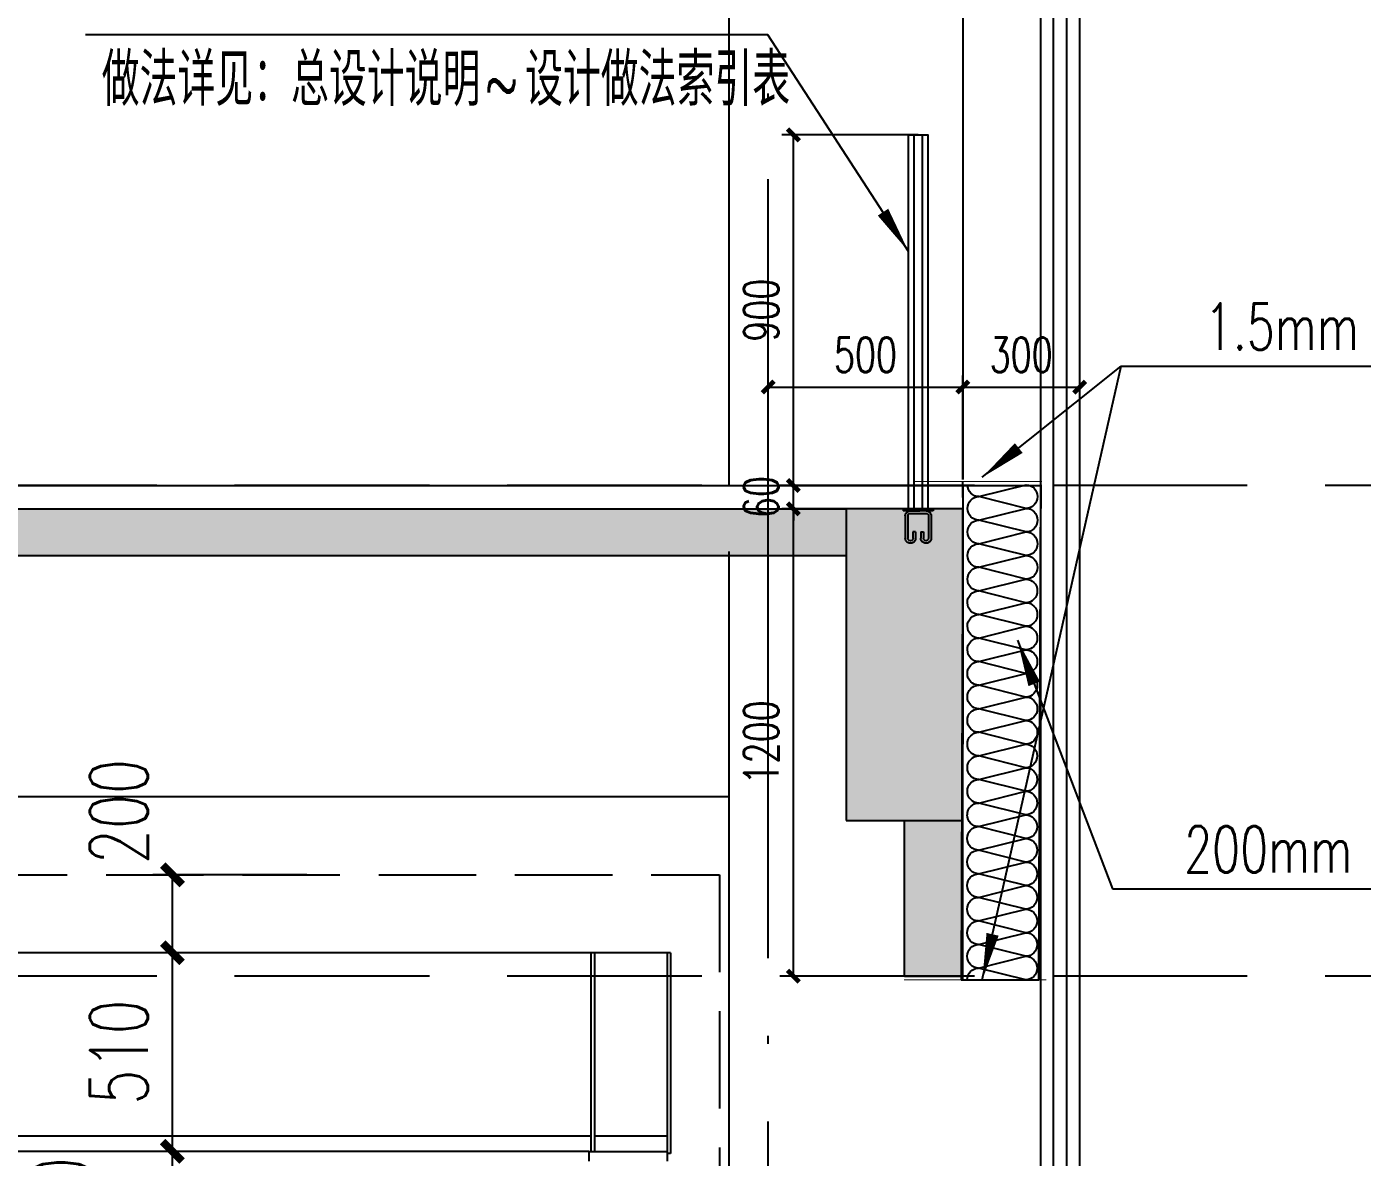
# Model space of a CAD drawing. Extents: x -1899985 to -450366, y 556196 to 2151267.
# Drawn here: x -1656414 to -1652985, y 574032 to 576935 of the extents above; entities that cross this region are included whole.
import ezdxf

# ---------------------------------------------------------------- set-up
doc = ezdxf.new("R2010")
doc.units = 0
doc.header["$LTSCALE"] = 1000
doc.header["$MEASUREMENT"] = 0
for name, pattern in [('__DASH', [0.35, 0.25, -0.1]), ('DASH', [0.35, 0.25, -0.1]), ('DOTE', [2.42, 2, -0.2, 0.02, -0.2])]:
    doc.linetypes.add(name, pattern=pattern)
doc.layers.get('Defpoints').update_dxf_attribs({"color": 210})
for name, color, linetype in [('20立剖面图及门窗表$0$A-HRAIL', 173, 'Continuous'), ('20立剖面图及门窗表$0$A-LIN-V', 9, 'Continuous'), ('20立剖面图及门窗表$0$A-WINDOW', 140, 'Continuous'), ('20立剖面图及门窗表$0$立面栏杆', 167, 'Continuous'), ('A-AXIS-DOTE', 14, 'DOTE'), ('A-AXIS-DP', 126, 'Continuous'), ('A-LIN-V', 9, 'Continuous'), ('A-SFCE', 30, 'Continuous'), ('AS-COLN', 6, 'Continuous'), ('COLUMN', 9, 'Continuous'), ('DIM_LEAD', 3, 'Continuous'), ('FHSGH10105-主梁-01', 7, 'Continuous'), ('FHSGH10105-主梁-02', 7, 'Continuous'), ('FHSGH10105-主梁-04', 7, 'Continuous'), ('FHSGH10105-主梁-06', 7, 'Continuous'), ('PUB_HATCH', 8, 'Continuous'), ('PUB_TEXT', 7, 'Continuous'), ('建-尺寸', 3, 'Continuous'), ('连接板', 7, 'Continuous')]:
    doc.layers.add(name, color=color, linetype=linetype)
doc.styles.add('_TCH_DIM', font='SIMPLEX', dxfattribs={"bigfont": 'GBCBIG'})
doc.styles.add('_TCH_DIM_T3', font='SIMPLEX', dxfattribs={"width": 0.705882, "bigfont": 'GBCBIG'})
doc.styles.add('A-DIM_T3', font='SIMPLEX', dxfattribs={"width": 0.705882, "bigfont": 'GBCBIG'})
doc.dimstyles.new('_TCH_ARCH&&30', dxfattribs={"dimtxt": 89.25, "dimasz": 30, "dimexe": 30, "dimexo": 30, "dimgap": 37.875, "dimtad": 1, "dimdec": 0, "dimzin": 0, "dimdsep": 46, "dimtxsty": '_TCH_DIM_T3', "dimblk": 'ARCHTICK', "dimcen": 0.09, "dimclrt": 7, "dimazin": 2, "dimtfac": 1, "dimtdec": 0, "dimtix": 1, "dimtmove": 2, "dimatfit": 3, "dimfxl": 0, "dimtolj": 1, "dimtzin": 0, "dimarcsym": 0})
doc.dimstyles.new('A-DIM&&50', dxfattribs={"dimtxt": 148.75, "dimasz": 50, "dimexe": 50, "dimexo": 50, "dimgap": 63.125, "dimtad": 1, "dimdec": 0, "dimzin": 0, "dimdsep": 46, "dimtxsty": 'A-DIM_T3', "dimblk": 'ARCHTICK', "dimcen": 0.09, "dimclrt": 7, "dimazin": 2, "dimtfac": 1, "dimtdec": 0, "dimtix": 1, "dimtmove": 2, "dimatfit": 3, "dimfxl": 0, "dimtolj": 1, "dimtzin": 0, "dimarcsym": 0})

# ---------------------------------------------------------------- blocks, each defined once
blk = doc.blocks.new('_ArchTick')
at = {"color": 0, "linetype": 'ByBlock', "const_width": 0.4}
blk.add_lwpolyline([(-0.5, -0.5), (0.5, 0.5)], dxfattribs=at)
blk = doc.blocks.new('*D501')
at = {"layer": 'Defpoints', "color": 0}
for p in [(-1628054.6, 574082.5), (-1627659.4, 574082.5), (-1627659.4, 573832.5)]:
    blk.add_point(p, dxfattribs=at)
at = {"layer": '建-尺寸', "color": 0, "lineweight": -2}
for p, q in [((-1627709.4, 574082.5), (-1628104.6, 574082.5)), ((-1628054.6, 573832.5), (-1628054.6, 574082.5)), ((-1627709.4, 573832.5), (-1628104.6, 573832.5))]:
    blk.add_line(p, q, dxfattribs=at)
at = {"layer": '建-尺寸', "color": 0, "lineweight": -2, "xscale": 50, "yscale": 50, "zscale": 50}
for p, rotation in [((-1628054.6, 574082.5), 90), ((-1628054.6, 573832.5), 270)]:
    blk.add_blockref('_ArchTick', p, dxfattribs=dict(at, rotation=rotation))
at = {"layer": '建-尺寸', "color": 7, "insert": (-1628340.9, 573932.5), "char_height": 148.75, "attachment_point": 5, "rotation": 90, "style": 'A-DIM_T3'}
blk.add_mtext('\\A1;250', dxfattribs=at)
blk = doc.blocks.new('*D502')
at = {"layer": 'Defpoints', "color": 0}
for p in [(-1628054.6, 574592.5), (-1627659.4, 574592.5), (-1627659.4, 574082.5)]:
    blk.add_point(p, dxfattribs=at)
at = {"layer": '建-尺寸', "color": 0, "lineweight": -2}
for p, q in [((-1627709.4, 574592.5), (-1628104.6, 574592.5)), ((-1628054.6, 574082.5), (-1628054.6, 574592.5)), ((-1627709.4, 574082.5), (-1628104.6, 574082.5))]:
    blk.add_line(p, q, dxfattribs=at)
at = {"layer": '建-尺寸', "color": 0, "lineweight": -2, "xscale": 50, "yscale": 50, "zscale": 50}
for p, rotation in [((-1628054.6, 574592.5), 90), ((-1628054.6, 574082.5), 270)]:
    blk.add_blockref('_ArchTick', p, dxfattribs=dict(at, rotation=rotation))
at = {"layer": '建-尺寸', "color": 7, "insert": (-1628192.1, 574337.5), "char_height": 148.75, "attachment_point": 5, "rotation": 90, "style": 'A-DIM_T3'}
blk.add_mtext('\\A1;510', dxfattribs=at)
blk = doc.blocks.new('*D503')
at = {"layer": 'Defpoints', "color": 0}
for p in [(-1628054.6, 574792.5), (-1627659.4, 574792.5), (-1627659.4, 574592.5)]:
    blk.add_point(p, dxfattribs=at)
at = {"layer": '建-尺寸', "color": 0, "lineweight": -2}
for p, q in [((-1627709.4, 574792.5), (-1628104.6, 574792.5)), ((-1628054.6, 574592.5), (-1628054.6, 574792.5)), ((-1627709.4, 574592.5), (-1628104.6, 574592.5))]:
    blk.add_line(p, q, dxfattribs=at)
at = {"layer": '建-尺寸', "color": 0, "lineweight": -2, "xscale": 50, "yscale": 50, "zscale": 50}
for p, rotation in [((-1628054.6, 574792.5), 90), ((-1628054.6, 574592.5), 270)]:
    blk.add_blockref('_ArchTick', p, dxfattribs=dict(at, rotation=rotation))
at = {"layer": '建-尺寸', "color": 7, "insert": (-1628192.1, 574955), "char_height": 148.75, "attachment_point": 5, "rotation": 90, "style": 'A-DIM_T3'}
blk.add_mtext('\\A1;200', dxfattribs=at)
blk = doc.blocks.new('20立剖面图及门窗表$0$A$C685418A6')
at = {"layer": '20立剖面图及门窗表$0$立面栏杆'}
for p, q in [((0, 88.5), (76.6, 88.5)), ((0, 88.5), (0, 83.5)), ((76.6, 83.5), (0, 83.5)), ((4.9, 70.2), (4.9, 13.3)), ((11.6, 70.2), (11.6, 13.3)), ((18.3, 83.5), (42.1, 83.5)), ((18.3, 76.8), (58.3, 76.8)), ((64.9, 70.2), (64.9, 13.3)), ((71.6, 70.2), (71.6, 13.3)), ((76.6, 88.5), (76.6, 83.5)), ((24.9, 29.1), (24.9, 13.3)), ((31.6, 29.1), (24.9, 29.1)), ((31.6, 29.1), (31.6, 13.3)), ((44.9, 29.1), (44.9, 13.3)), ((44.9, 29.1), (51.6, 29.1)), ((51.6, 29.1), (51.6, 13.3))]:
    blk.add_line(p, q, dxfattribs=at)
at = {"layer": '20立剖面图及门窗表$0$立面栏杆', "extrusion": (0, 0, -1)}
for centre, major_axis, start_param, end_param in [((18.3, 70.2), (13.3, 0.2), 3.155544, 4.72634), ((18.3, 70.2), (4.71, 4.71), 3.926991, 5.497787), ((58.3, 70.2), (13.3, 0), -1.567074, 0.003723), ((58.3, 70.2), (-4.71, 4.71), 0.785398, 2.356194), ((18.3, 13.3), (9.43, 9.43), 0.785398, 3.926991), ((18.3, 13.3), (-4.71, 4.71), 2.356194, 5.497787), ((58.3, 13.3), (-9.43, 9.43), 2.356194, 5.497787), ((58.3, 13.3), (-4.71, 4.71), 2.356194, 5.497787)]:
    blk.add_ellipse(centre, major_axis=major_axis, ratio=1, start_param=start_param, end_param=end_param, dxfattribs=at)
blk = doc.blocks.new('20立剖面图及门窗表$0$w4e24333333')
at = {"layer": '20立剖面图及门窗表$0$A-HRAIL'}
for points in [[(-198091.6, 12654), (-198091.6, 13614), (-198141.6, 13614), (-198141.6, 12654)], [(-198106.6, 12654), (-198106.6, 13614), (-198126.6, 13614), (-198126.6, 12654)]]:
    blk.add_lwpolyline(points, close=True, dxfattribs=at)
at = {"layer": '20立剖面图及门窗表$0$A-HRAIL', "xscale": -1}
blk.add_blockref('20立剖面图及门窗表$0$A$C685418A6', (-198078.3, 12565.5), dxfattribs=at)
blk = doc.blocks.new('*D372')
at = {"layer": 'A-AXIS-DP', "color": 0, "lineweight": -2}
for p, q in [((-1654125.5, 576657.5), (-1654475.5, 576657.5)), ((-1654445.5, 575757.5), (-1654445.5, 576657.5)), ((-1654125.5, 575757.5), (-1654475.5, 575757.5))]:
    blk.add_line(p, q, dxfattribs=at)
at = {"layer": 'Defpoints', "color": 0}
for p in [(-1654445.5, 576657.5), (-1654095.5, 576657.5), (-1654095.5, 575757.5)]:
    blk.add_point(p, dxfattribs=at)
at = {"layer": 'A-AXIS-DP', "color": 0, "lineweight": -2, "xscale": 30, "yscale": 30, "zscale": 30}
for p, rotation in [((-1654445.5, 576657.5), 90), ((-1654445.5, 575757.5), 270)]:
    blk.add_blockref('_ArchTick', p, dxfattribs=dict(at, rotation=rotation))
at = {"layer": 'A-AXIS-DP', "color": 7, "insert": (-1654528, 576207.5), "char_height": 89.25, "attachment_point": 5, "rotation": 90, "style": '_TCH_DIM_T3'}
blk.add_mtext('\\A1;900', dxfattribs=at)
blk = doc.blocks.new('*D373')
at = {"layer": 'A-AXIS-DP', "color": 0, "lineweight": -2}
for p, q in [((-1654445.5, 575757.5), (-1654445.5, 575787.5)), ((-1654125.5, 575757.5), (-1654475.5, 575757.5)), ((-1654445.5, 575697.5), (-1654445.5, 575757.5)), ((-1654125.5, 575697.5), (-1654475.5, 575697.5)), ((-1654445.5, 575697.5), (-1654445.5, 575667.5))]:
    blk.add_line(p, q, dxfattribs=at)
at = {"layer": 'Defpoints', "color": 0}
for p in [(-1654445.5, 575757.5), (-1654095.5, 575757.5), (-1654095.5, 575697.5)]:
    blk.add_point(p, dxfattribs=at)
at = {"layer": 'A-AXIS-DP', "color": 0, "lineweight": -2, "xscale": 30, "yscale": 30, "zscale": 30}
for p, rotation in [((-1654445.5, 575757.5), 270), ((-1654445.5, 575697.5), 90)]:
    blk.add_blockref('_ArchTick', p, dxfattribs=dict(at, rotation=rotation))
at = {"layer": 'A-AXIS-DP', "color": 7, "insert": (-1654528, 575727.5), "char_height": 89.25, "attachment_point": 5, "rotation": 90, "style": '_TCH_DIM_T3'}
blk.add_mtext('\\A1;60', dxfattribs=at)
blk = doc.blocks.new('*D374')
at = {"layer": 'A-AXIS-DP', "color": 0, "lineweight": -2}
for p, q in [((-1654125.5, 575697.5), (-1654475.5, 575697.5)), ((-1654445.5, 574497.5), (-1654445.5, 575697.5)), ((-1654125.5, 574497.5), (-1654475.5, 574497.5))]:
    blk.add_line(p, q, dxfattribs=at)
at = {"layer": 'Defpoints', "color": 0}
for p in [(-1654445.5, 575697.5), (-1654095.5, 575697.5), (-1654095.5, 574497.5)]:
    blk.add_point(p, dxfattribs=at)
at = {"layer": 'A-AXIS-DP', "color": 0, "lineweight": -2, "xscale": 30, "yscale": 30, "zscale": 30}
for p, rotation in [((-1654445.5, 575697.5), 90), ((-1654445.5, 574497.5), 270)]:
    blk.add_blockref('_ArchTick', p, dxfattribs=dict(at, rotation=rotation))
at = {"layer": 'A-AXIS-DP', "color": 7, "insert": (-1654528, 575097.5), "char_height": 89.25, "attachment_point": 5, "rotation": 90, "style": '_TCH_DIM_T3'}
blk.add_mtext('\\A1;1200', dxfattribs=at)
blk = doc.blocks.new('*D407')
at = {"layer": 'A-AXIS-DP', "color": 0, "lineweight": -2}
for p, q in [((-1654510.4, 575772.5), (-1654510.4, 576040.2)), ((-1654510.4, 576010.2), (-1654010.4, 576010.2)), ((-1654010.4, 575772.5), (-1654010.4, 576040.2))]:
    blk.add_line(p, q, dxfattribs=at)
at = {"layer": 'Defpoints', "color": 0}
for p in [(-1654010.4, 576010.2), (-1654510.4, 575742.5), (-1654010.4, 575742.5)]:
    blk.add_point(p, dxfattribs=at)
at = {"layer": 'A-AXIS-DP', "color": 0, "lineweight": -2, "xscale": 30, "yscale": 30, "zscale": 30, "rotation": 180}
blk.add_blockref('_ArchTick', (-1654510.4, 576010.2), dxfattribs=at)
at = {"layer": 'A-AXIS-DP', "color": 0, "lineweight": -2, "xscale": 30, "yscale": 30, "zscale": 30}
blk.add_blockref('_ArchTick', (-1654010.4, 576010.2), dxfattribs=at)
at = {"layer": 'A-AXIS-DP', "color": 7, "insert": (-1654260.4, 576092.7), "char_height": 89.25, "attachment_point": 5, "style": '_TCH_DIM_T3'}
blk.add_mtext('\\A1;500', dxfattribs=at)
blk = doc.blocks.new('*D408')
at = {"layer": 'A-AXIS-DP', "color": 0, "lineweight": -2}
for p, q in [((-1654010.4, 575772.5), (-1654010.4, 576040.2)), ((-1654010.4, 576010.2), (-1653710.4, 576010.2)), ((-1653710.4, 575772.5), (-1653710.4, 576040.2))]:
    blk.add_line(p, q, dxfattribs=at)
at = {"layer": 'Defpoints', "color": 0}
for p in [(-1653710.4, 576010.2), (-1654010.4, 575742.5), (-1653710.4, 575742.5)]:
    blk.add_point(p, dxfattribs=at)
at = {"layer": 'A-AXIS-DP', "color": 0, "lineweight": -2, "xscale": 30, "yscale": 30, "zscale": 30, "rotation": 180}
blk.add_blockref('_ArchTick', (-1654010.4, 576010.2), dxfattribs=at)
at = {"layer": 'A-AXIS-DP', "color": 0, "lineweight": -2, "xscale": 30, "yscale": 30, "zscale": 30}
blk.add_blockref('_ArchTick', (-1653710.4, 576010.2), dxfattribs=at)
at = {"layer": 'A-AXIS-DP', "color": 7, "insert": (-1653860.4, 576092.7), "char_height": 89.25, "attachment_point": 5, "style": '_TCH_DIM_T3'}
blk.add_mtext('\\A1;300', dxfattribs=at)
blk = doc.blocks.new('_FZH')
blk.add_lwpolyline([(-0.5, -0.5), (0.5, -0.5), (0.5, 0.5), (-0.5, 0.5)], close=True)
at = {"layer": 'PUB_HATCH'}
blk.add_solid([(-0.5, -0.5), (0.5, -0.5), (-0.5, 0.5), (0.5, 0.5)], dxfattribs=at)
blk = doc.blocks.new('$LinePat$岩棉板')
at = {"color": 0}
for p, q in [((0, -17), (12, -67)), ((12, -67), (24, -17))]:
    blk.add_line(p, q, dxfattribs=at)
for points in [[(24, -1.5), (0, -1.5)], [(24, -84), (0, -84)]]:
    blk.add_lwpolyline(points)
for centre, start, end in [((12, -17), 0, 180), ((0, -67), 270, 0), ((24, -67), 180, 270)]:
    blk.add_arc(centre, 12, start, end, dxfattribs=at)
blk = doc.blocks.new('5555rrrrrrrrrrr')
at = {"color": 6, "linetype": 'DASH'}
blk.add_lwpolyline([(-1626650, 568562.5), (-1636625, 568562.5), (-1636625, 574792.5), (-1626650, 574792.5)], close=True, dxfattribs=at)
at = {"layer": 'FHSGH10105-主梁-01', "color": 7, "linetype": 'Continuous'}
for p, q in [((-1626784.3, 574592.5), (-1626784.3, 574234.5)), ((-1626775.3, 574592.5), (-1626775.3, 574234.5)), ((-1626784.3, 574234.5), (-1626784.3, 574077.4)), ((-1626775.3, 574234.5), (-1626775.3, 574077.4)), ((-1626775.3, 574077.4), (-1626784.3, 574077.4))]:
    blk.add_line(p, q, dxfattribs=at)
at = {"layer": 'FHSGH10105-主梁-02', "color": 7, "linetype": 'Continuous'}
for p, q in [((-1626979, 574234.9), (-1626979, 574592.5)), ((-1626970, 574234.9), (-1626970, 574592.5)), ((-1626979, 574082.5), (-1626979, 574234.9)), ((-1626970, 574082.5), (-1626970, 574234.9)), ((-1626979, 574082.5), (-1626970, 574082.5))]:
    blk.add_line(p, q, dxfattribs=at)
at = {"layer": 'FHSGH10105-主梁-04', "color": 7, "linetype": 'Continuous'}
blk.add_line((-1626775.3, 574592.5), (-1636490.7, 574592.5), dxfattribs=at)
at = {"layer": 'FHSGH10105-主梁-06', "color": 7, "linetype": 'Continuous'}
for p, q in [((-1626979, 574121.8), (-1636296, 574121.8)), ((-1626784.3, 574121.8), (-1626970, 574121.8)), ((-1626985.7, 574082.5), (-1636289.3, 574082.5))]:
    blk.add_line(p, q, dxfattribs=at)
at = {"layer": '连接板', "color": 7, "linetype": 'Continuous'}
for p, q in [((-1626985.7, 574082.5), (-1626784.3, 574082.5)), ((-1626985.7, 574082.5), (-1626985.7, 574057.3)), ((-1626784.3, 574082.5), (-1626784.3, 574057.3))]:
    blk.add_line(p, q, dxfattribs=at)
at = {"layer": '建-尺寸'}
for base, p1, p2, picture, middle in [((-1628054.6, 574792.5), (-1627659.4, 574592.5), (-1627659.4, 574792.5), '*D503', (-1628192.1, 574955)), ((-1628054.6, 574082.5), (-1627659.4, 573832.5), (-1627659.4, 574082.5), '*D501', (-1628340.9, 573932.5))]:
    dim = blk.add_linear_dim(base=base, p1=p1, p2=p2, angle=90, dimstyle='A-DIM&&50', dxfattribs=at)
    dim.commit()
    dim.dimension.update_dxf_attribs({"geometry": picture, "text_midpoint": middle, "dimtype": 161})
dim = blk.add_aligned_dim(p1=(-1627659.4, 574082.5), p2=(-1627659.4, 574592.5), distance=395.2, dimstyle='A-DIM&&50', dxfattribs=at)
dim.commit()
dim.dimension.update_dxf_attribs({"geometry": '*D502', "text_midpoint": (-1628192.1, 574337.5)})

msp = doc.modelspace()

# ---------------------------------------------------------------- hatches: boundary and pattern name
at = {"layer": 'PUB_HATCH'}
for points in [[(-1654310.4, 575577.5), (-1654310.4, 575697.5), (-1664610.4, 575697.5), (-1664610.4, 575577.5)], [(-1654010.4, 574497.5), (-1654010.4, 574897.5), (-1654160.4, 574897.5), (-1654160.4, 574497.5)]]:
    msp.add_hatch(color=256, dxfattribs=at).paths.add_polyline_path(points)

# ---------------------------------------------------------------- linework, layer by layer
at = {"layer": '20立剖面图及门窗表$0$A-LIN-V', "const_width": 3}
for points in [[(-1654138.5, 575767.5), (-1653807.2, 575767.5)], [(-1654161.8, 574487.8), (-1653796, 574487.8)]]:
    msp.add_lwpolyline(points, dxfattribs=at)
at = {"layer": '20立剖面图及门窗表$0$A-WINDOW'}
for p, q in [((-1653777.4, 568257.5), (-1653777.4, 582696.3)), ((-1653743.4, 568257.5), (-1653743.4, 582702)), ((-1653710.4, 568257.5), (-1653710.4, 582707.5)), ((-1653810.4, 568257.5), (-1653810.4, 582690.8))]:
    msp.add_line(p, q, dxfattribs=at)
at = {"layer": 'A-AXIS-DOTE'}
msp.add_line((-1654510.4, 562443.9), (-1654510.4, 585146), dxfattribs=at)
at = {"layer": 'A-AXIS-DOTE', "linetype": '__DASH', "ltscale": 2}
for p, q in [((-1647680.2, 575757.5), (-1670280, 575757.5)), ((-1647680.2, 574497.5), (-1670280, 574497.5))]:
    msp.add_line(p, q, dxfattribs=at)
at = {"layer": 'A-LIN-V'}
msp.add_line((-1654010.4, 580007.5), (-1654010.4, 575772.5), dxfattribs=at)
msp.add_lwpolyline([(-1654014.9, 574487.8), (-1653814.9, 574487.8), (-1653810.4, 575756.5), (-1654010.4, 575756.5)], close=True, dxfattribs=at)
msp.add_lwpolyline([(-1654610.4, 574957.5), (-1664610.4, 574957.5)], dxfattribs=at)
at = {"layer": 'A-SFCE'}
for p, q in [((-1669410.4, 575757.5), (-1654010.4, 575757.5)), ((-1654010.4, 575726.5), (-1654010.4, 575767.5))]:
    msp.add_line(p, q, dxfattribs=at)
at = {"layer": 'AS-COLN'}
for p, q in [((-1664610.4, 575697.5), (-1654310.4, 575697.5)), ((-1664610.4, 575577.5), (-1654310.4, 575577.5)), ((-1654160.4, 574497.5), (-1654160.4, 574897.5)), ((-1654010.4, 574497.5), (-1654010.4, 574897.5)), ((-1654160.4, 574497.5), (-1654010.4, 574497.5))]:
    msp.add_line(p, q, dxfattribs=at)
at = {"layer": 'COLUMN'}
for p, q in [((-1654610.4, 575757.5), (-1654610.4, 580757.5)), ((-1654610.4, 568257.5), (-1654610.4, 575587.5))]:
    msp.add_line(p, q, dxfattribs=at)
at = {"layer": 'DIM_LEAD'}
for p, q in [((-1654511.4, 576914.2), (-1656263.5, 576914.2)), ((-1654150, 576358.6), (-1654511.4, 576914.2)), ((-1653960.4, 574487.8), (-1653604.1, 576064)), ((-1653960.4, 575778.4), (-1653604.1, 576064)), ((-1653604.1, 576064), (-1652442.1, 576064)), ((-1653870, 575360), (-1653625.7, 574721.6)), ((-1653625.7, 574721.6), (-1652443.7, 574721.6))]:
    msp.add_line(p, q, dxfattribs=at)
for points in [[(-1654150, 576358.6, 0, 32, 0), (-1654215.4, 576459.2, 0, 0, 0)], [(-1653960.4, 575778.4, 0, 32, 0), (-1653866.8, 575853.5, 0, 0, 0)], [(-1653870, 575360, 0, 32, 0), (-1653827.1, 575247.9, 0, 0, 0)], [(-1653960.4, 574487.8, 0, 32, 0), (-1653934, 574604.9, 0, 0, 0)]]:
    msp.add_lwpolyline(points, format="xyseb", dxfattribs=at)

# ---------------------------------------------------------------- block references
at = {"layer": '20立剖面图及门窗表$0$A-WINDOW', "xscale": -1}
msp.add_blockref('20立剖面图及门窗表$0$w4e24333333', (-1852241.6, 563043.4), dxfattribs=at)
at = {"layer": 'A-LIN-V', "xscale": -2.522212078506754, "yscale": 2.424242424242424, "zscale": 2.424242424242424, "rotation": 269.9714957300689}
for p in [(-1653806.9, 575698.5), (-1653807, 575638), (-1653807, 575577.4), (-1653807, 575516.9), (-1653807.1, 575456.4), (-1653807.1, 575395.8), (-1653807.1, 575335.3), (-1653807.1, 575274.8), (-1653807.2, 575214.2), (-1653807.2, 575153.7), (-1653807.2, 575093.2), (-1653807.3, 575032.6), (-1653807.3, 574972.1), (-1653807.3, 574911.6), (-1653807.4, 574851), (-1653807.4, 574790.5), (-1653807.4, 574730), (-1653807.4, 574669.4), (-1653807.5, 574608.9), (-1653807.5, 574548.4), (-1653807.5, 574487.8)]:
    msp.add_blockref('$LinePat$岩棉板', p, dxfattribs=at)
at = {"layer": 'A-LIN-V'}
msp.add_blockref('5555rrrrrrrrrrr', (-27985.4, -35), dxfattribs=at)
at = {"layer": 'AS-COLN', "xscale": 300.0000002637971, "yscale": 800.0000003246823, "zscale": 800.0000003246823}
msp.add_blockref('_FZH', (-1654160.4, 575297.5), dxfattribs=at)

# ---------------------------------------------------------------- texts
at = {"layer": 'PUB_TEXT', "style": '_TCH_DIM'}
for s, p in [('做法详见：总设计说明', (-1656221.5, 576732.2)), ('设计做法索引表', (-1655134.5, 576732.2))]:
    msp.add_text(s, height=135.04, dxfattribs=at).set_placement(p)
at = {"layer": 'PUB_TEXT', "style": '_TCH_DIM', "width": 0.705882}
for s, p in [('~', (-1655238.5, 576732.2)), ('1.5mm', (-1653389.2, 576106)), ('200mm', (-1653442.3, 574763.6))]:
    msp.add_text(s, height=119, dxfattribs=at).set_placement(p)

# ---------------------------------------------------------------- dimensions: what is measured, and where the dimension line sits
at = {"layer": 'A-AXIS-DP'}
for p1, p2, distance, picture, middle in [((-1654095.5, 575757.5), (-1654095.5, 576657.5), 350, '*D372', (-1654528, 576207.5)), ((-1654510.4, 575742.5), (-1654010.4, 575742.5), 267.8, '*D407', (-1654260.4, 576092.7)), ((-1654010.4, 575742.5), (-1653710.4, 575742.5), 267.8, '*D408', (-1653860.4, 576092.7)), ((-1654095.5, 575697.5), (-1654095.5, 575757.5), 350, '*D373', (-1654528, 575727.5)), ((-1654095.5, 574497.5), (-1654095.5, 575697.5), 350, '*D374', (-1654528, 575097.5))]:
    dim = msp.add_aligned_dim(p1=p1, p2=p2, distance=distance, dimstyle='_TCH_ARCH&&30', dxfattribs=at)
    dim.commit()
    dim.dimension.update_dxf_attribs({"geometry": picture, "text_midpoint": middle})

doc.saveas('drawing.dxf')
